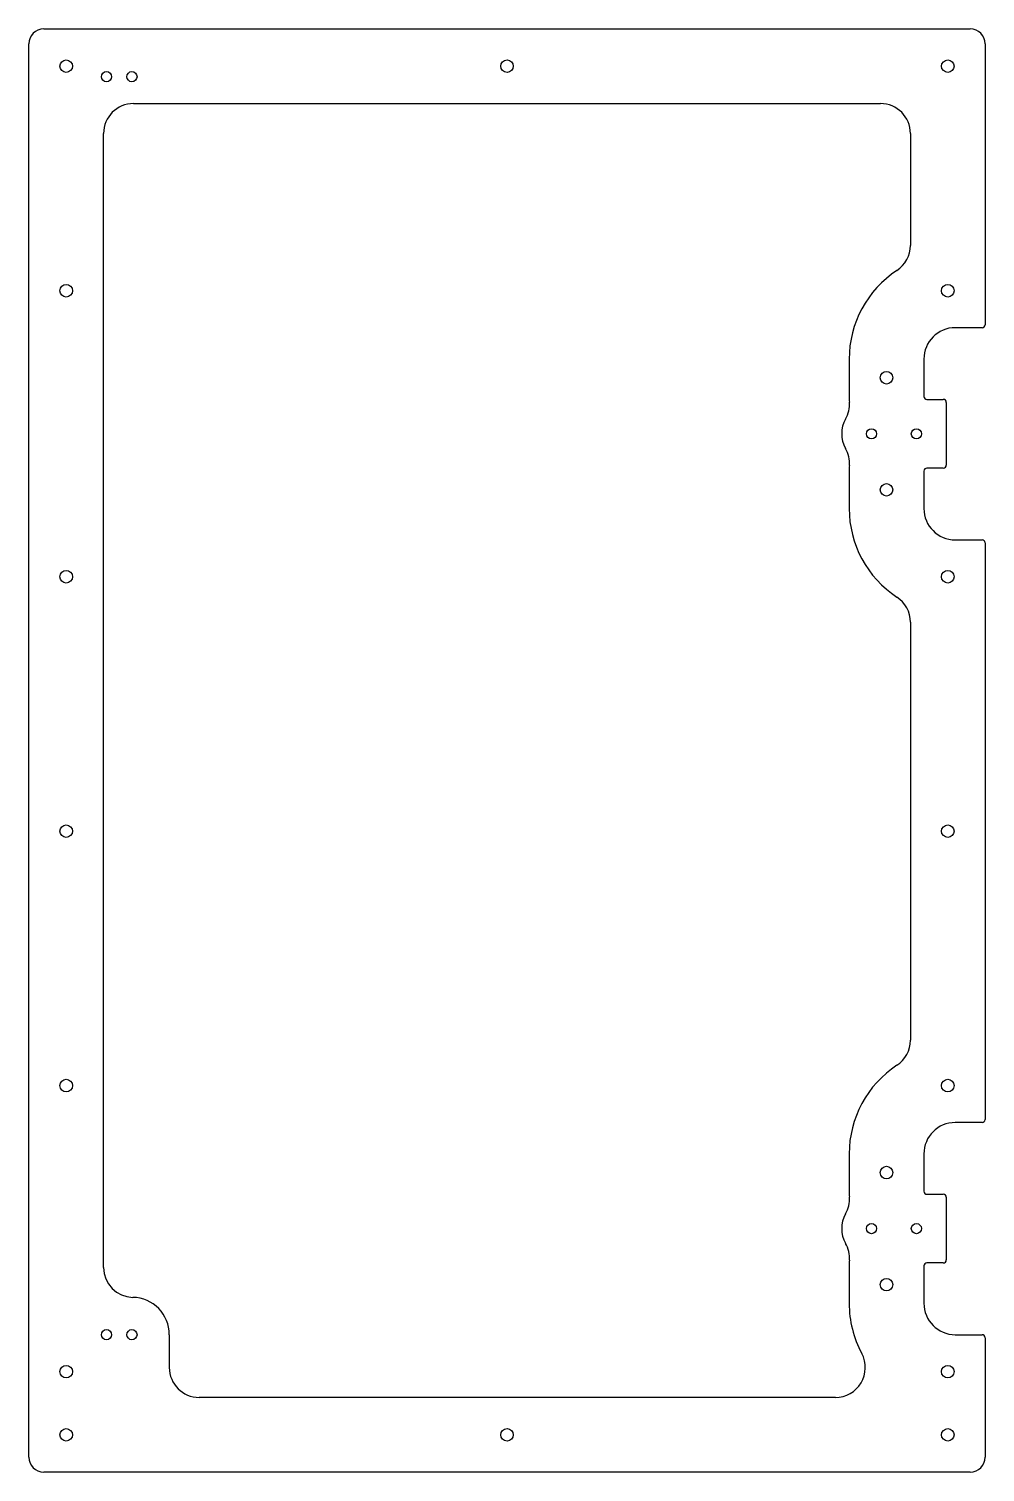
# Model space of a CAD drawing. Header units: millimetres. Extents: x -500 to -180, y -192 to 292.
import ezdxf

# ---------------------------------------------------------------- set-up
doc = ezdxf.new("R2010")
doc.units = ezdxf.units.MM

msp = doc.modelspace()

# ---------------------------------------------------------------- linework, layer by layer
at = {"color": 7, "linetype": 'Continuous', "lineweight": 25}
for p, q in [((-495, 291.5), (-185, 291.5)), ((-500, -186.5), (-500, 286.5)), ((-180, 286.5), (-180, 192.5)), ((-465, 266.5), (-215, 266.5)), ((-475, -123.01), (-475, 256.5)), ((-205, 256.5), (-205, 219.02)), ((-181, 191.5), (-190, 191.5)), ((-225.5, 181), (-225.5, 168.5)), ((-200.5, 181), (-200.5, 168.5)), ((-199.5, 167.5), (-194, 167.5)), ((-193, 166.5), (-193, 145.5)), ((-225.5, 143.5), (-225.5, 131)), ((-200.5, 143.5), (-200.5, 131)), ((-194, 144.5), (-199.5, 144.5)), ((-190, 120.5), (-181, 120.5)), ((-180, 119.5), (-180, -73.5)), ((-205, 92.98), (-205, -46.98)), ((-181, -74.5), (-190, -74.5)), ((-225.5, -85), (-225.5, -97.5)), ((-200.5, -85), (-200.5, -97.5)), ((-199.5, -98.5), (-194, -98.5)), ((-193, -99.5), (-193, -120.5)), ((-225.5, -122.5), (-225.5, -135)), ((-200.5, -122.5), (-200.5, -135)), ((-194, -121.5), (-199.5, -121.5)), ((-453, -145.5), (-453, -156.5)), ((-190, -145.5), (-181, -145.5)), ((-180, -146.5), (-180, -186.5)), ((-230.1, -166.5), (-443, -166.5)), ((-185, -191.5), (-495, -191.5))]:
    msp.add_line(p, q, dxfattribs=at)
for centre, radius in [((-487.5, 279), 2.1), ((-340, 279), 2.1), ((-192.5, 279), 2.1), ((-474, 275.5), 1.7), ((-465.5, 275.5), 1.7), ((-487.5, 203.86), 2.1), ((-192.5, 203.86), 2.1), ((-213, 174.75), 2.1), ((-218, 156), 1.7), ((-203, 156), 1.7), ((-213, 137.25), 2.1), ((-487.5, 108.14), 2.1), ((-192.5, 108.14), 2.1), ((-487.5, 23), 2.1), ((-192.5, 23), 2.1), ((-487.5, -62.14), 2.1), ((-192.5, -62.14), 2.1), ((-213, -91.25), 2.1), ((-218, -110), 1.7), ((-203, -110), 1.7), ((-213, -128.75), 2.1), ((-474, -145.5), 1.7), ((-465.5, -145.5), 1.7), ((-487.5, -157.86), 2.1), ((-192.5, -157.86), 2.1), ((-487.5, -179), 2.1), ((-340, -179), 2.1), ((-192.5, -179), 2.1)]:
    msp.add_circle(centre, radius, dxfattribs=at)
for centre, radius, start, end in [((-495, 286.5), 5, 90, 180), ((-185, 286.5), 5, 0, 90), ((-465, 256.5), 10, 90, 180), ((-215, 256.5), 10, 0, 90), ((-215, 219.02), 10, 303.3293, 0), ((-190, 181), 35.5, 123.3293, 180), ((-190, 181), 10.5, 90, 180), ((-181, 192.5), 1, 270, 0), ((-235.4, 165.86), 10, 330.4748, 4.2117), ((-199.5, 168.5), 26, 180, 184.2117), ((-199.5, 168.5), 1, 180, 270), ((-194, 166.5), 1, 0, 90), ((-218, 156), 10, 150.4748, 209.5252), ((-235.4, 146.14), 10, 355.7883, 29.5252), ((-199.5, 143.5), 26, 175.7883, 180), ((-194, 145.5), 1, 270, 0), ((-199.5, 143.5), 1, 90, 180), ((-190, 131), 35.5, 180, 236.6707), ((-190, 131), 10.5, 180, 270), ((-181, 119.5), 1, 0, 90), ((-215, 92.98), 10, 0, 56.6707), ((-215, -46.98), 10, 303.3293, 0), ((-190, -85), 35.5, 123.3293, 180), ((-190, -85), 10.5, 90, 180), ((-181, -73.5), 1, 270, 0), ((-235.4, -100.14), 10, 330.4748, 4.2117), ((-199.5, -97.5), 26, 180, 184.2117), ((-199.5, -97.5), 1, 180, 270), ((-194, -99.5), 1, 0, 90), ((-218, -110), 10, 150.4748, 209.5252), ((-235.4, -119.86), 10, 355.7883, 29.5252), ((-199.5, -122.5), 26, 175.7883, 180), ((-194, -120.5), 1, 270, 0), ((-465, -123.01), 10, 180, 268.7267), ((-199.5, -122.5), 1, 90, 180), ((-465.5, -145.5), 12.5, 0, 88.7267), ((-190, -135), 35.5, 180, 208.1985), ((-190, -135), 10.5, 180, 270), ((-181, -146.5), 1, 0, 90), ((-230.1, -156.5), 10, 270, 28.1985), ((-443, -156.5), 10, 180, 270), ((-495, -186.5), 5, 180, 270), ((-185, -186.5), 5, 270, 0)]:
    msp.add_arc(centre, radius, start, end, dxfattribs=at)

doc.saveas('drawing.dxf')
